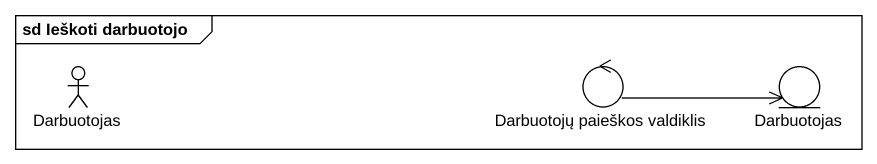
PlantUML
@startuml
mainframe sd Ieškoti darbuotojo
actor Darbuotojas
control "Darbuotojų paieškos valdiklis" as Darbuotojų_paieškos
entity "Darbuotojas" as Darbuotojas_2
Darbuotojų_paieškos -right-> Darbuotojas_2
@enduml
